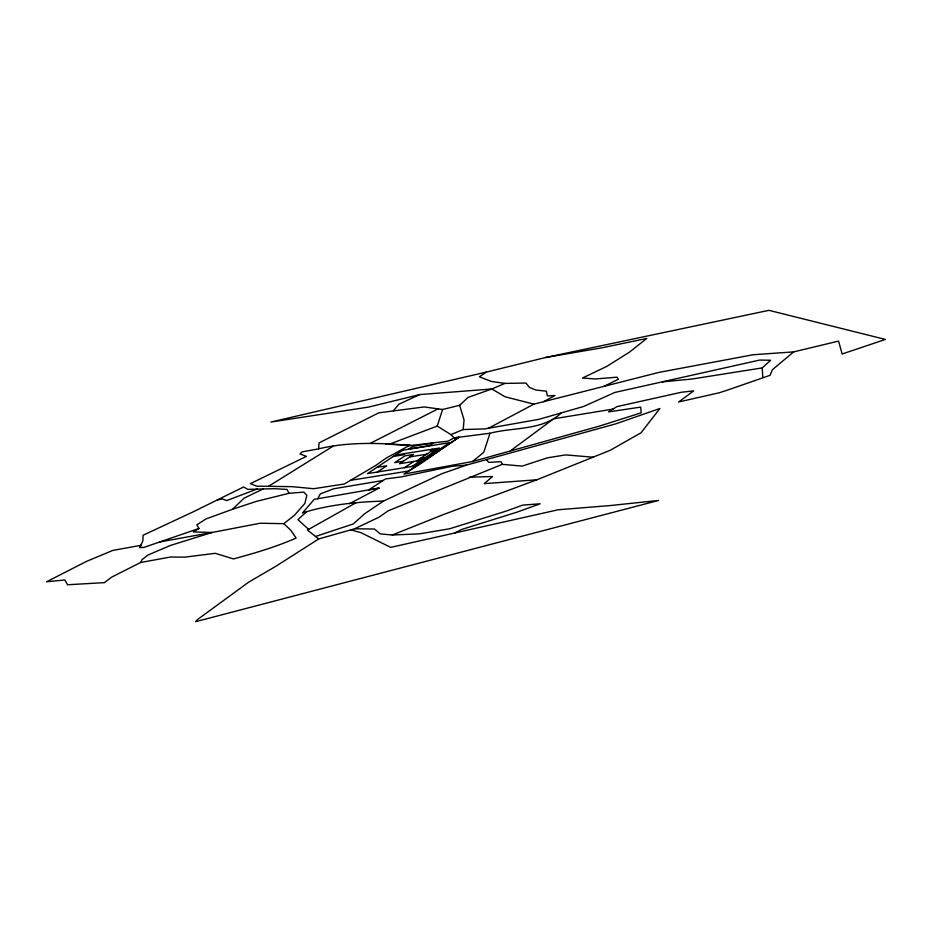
<?xml version="1.0" encoding="UTF-8"?>
<svg xmlns="http://www.w3.org/2000/svg" width="932" height="932" viewBox="0 0 932 932"><rect width="100%" height="100%" fill="white"/><g stroke="black" fill="none" stroke-linecap="round" stroke-linejoin="round"><path stroke-width="1.4" d="M318.639 448.851C348.58 441.652 379.219 442.956 409.637 445.333L386.151 458.113L375.281 465.755L344.351 483.988L313.746 488.706L291.996 486.655L256.661 486.166L250.417 483.626L306.418 456.377L300.011 453.954L302.003 451.904L318.639 448.851L319.059 442.898L378.718 412.841L424.246 406.935L442.595 409.509L459.639 405.292L468.015 397.44L491.863 388.982L504.899 383.402L525.904 383.029L529.469 387.444L535.97 390.042L546.385 391.207L547.375 395.914L554.983 395.506L543.636 401.669M385.79 444.133L389.122 444.296L437.213 426.087L450.89 434.592L463.169 429.547L464.054 419.959L459.639 405.292M437.213 426.087L442.595 409.509M561.413 412.853C542.61 430.759 513.544 427.077 489.964 433.24L483.766 452.323L472.547 461.515L403.94 474.097L420.716 463.658L459.022 437.248L454.129 437.865L448.129 441.151L409.032 445.659M317.672 498.737L320.317 493.878L333.633 488.787L383.203 480.446M139.788 547.573L141.035 545.313L112.889 550.393L86.676 561.309L46.6 581.766L64.891 579.984L67.535 584.772L104.384 582.628L111.747 577.094L140.627 562.509L142.107 559.573L148.048 555.018L170.265 545.5L212.147 532.463L260.121 523.248L283.806 523.656L294.43 515.314L304.869 503.431L306.838 495.323L303.82 492.108L288.92 493.319L256.568 501.334L232.534 509.256L206.007 518.938L196.827 524.832L198.982 528.456L193.332 531.939L212.147 532.463L159.815 541.946L143.877 547.433L139.788 547.573L142.841 541.014L143.085 535.248L193.425 511.726L243.567 487.005L247.854 489.37L274.381 488.694L287.103 489.451L288.92 493.319M393.386 410.791L398.814 404.278L419.726 394.574L491.863 388.982L505.074 396.776L533.908 404.15L658.982 372.392L753.056 354.754L793.691 351.877L838.567 341.112L842.144 353.997L885.4 339.434L768.947 310.333L545.511 357.527L486.434 372.066L270.863 422.056L368.606 407.086L419.726 394.574M306.768 511.598L297.925 519.672L308.643 529.376M232.534 509.256L244.067 498.166L263.383 488.834M662.442 381.864L691.998 379.021L762.225 367.919L770.636 360.253L759.743 360.055L614.84 392.454L583.572 406.492L538.812 419.353L484.71 428.906L463.169 429.547M793.691 351.877L772.442 369.678L769.995 375.34L728.393 389.797L719.411 392.745L678.624 401.995L693.688 390.892L681.455 392.244L616.786 406.667L608.479 411.897L640.715 407.098L641.146 412.841L599.288 426.157L472.547 461.515M510.421 450.843L553.643 418.817L612.976 409.09M411.897 466.501L439.485 448.047L395.366 455.107M459.022 437.248L408.507 471.044L350.572 480.318M350.782 529.865L360.929 532.661L390.718 547.375L558.163 509.769L610.052 505.575L658.516 500.461L195.685 621.667L197.071 619.873L248.751 582.104L275.849 566.283L318.744 538.917L354.626 528.782L374.443 529.003L380.256 533.896L392.279 535.003L444.506 514.138L536.879 479.794L610.262 450.273L641.076 432.751L659.914 408.484L615.924 423.804L466.454 465.115L442.024 473.654L383.53 501.055L364.727 513.672L353.31 523.935L315.54 536.471L307.443 530.052L356.152 502.674M486.434 372.066L479.363 376.784L491.164 381.409L504.899 383.402M377.344 472.035L386.792 465.767L376.924 467.34M405.222 453.523L403.207 454.863L393.351 456.447M404.43 467.701L413.89 461.422M432.32 449.189L430.304 450.529L437.492 449.375M416.464 461.014L430.421 451.752L438.879 450.401L428.615 457.204L420.157 458.567M268.451 486.329L333.19 446.148M488.391 428.289L533.908 404.15M349.547 503.641L379.079 488.077L314.212 499.342L302.55 512.926C328.588 504.678 356.315 502.01 383.53 501.055M454.711 532.999L461.445 529.527L517.097 512.122L540.141 503.793L522.689 505.121L506.332 511.039L449.713 528.747L419.4 533.861L392.279 535.003M370.552 443.201L438.506 408.635M604.099 386.267L618.382 379.231L617.066 377.18L595.327 378.951L582.465 378.019L606.581 366.497L629.566 352.086L646.761 338.456L602.142 347.776L545.511 357.527M354.626 528.782L378.87 517.272L388.131 510.853L502.255 464.346L522.188 466.105L547.503 457.81L565.689 454.898L593.404 457.239M257.488 488.892L226.721 500.577L222.48 499.004L217.354 499.925M198.982 528.456L159.826 541.935M140.627 562.509L170.37 557.033L184.839 557.138L215.269 553.317L233.454 558.944C254.797 553.154 275.825 546.979 296.12 538.055L290.726 530.18L283.806 523.656M379.079 488.077L368.792 489.859L385.498 478.943L401.249 476.893L452.276 466.256L466.454 465.115M409.8 456.913L426.728 454.199M403.218 461.282L394.749 462.633L405.012 455.818L413.482 454.467L399.537 463.717L421.241 460.245M489.964 433.24L454.129 437.865L450.89 434.592M536.879 479.794L484.186 483.638L492.55 476.532L469.425 477.184M389.122 444.296L411.105 445.426M315.54 536.471L318.744 538.917M486.271 459.558L488.706 462.354L501.055 461.724L502.255 464.346M762.225 367.919L762.784 377.448M402.799 450.168L367.476 473.619L414.297 466.117L449.62 442.677L402.799 450.168M412.969 446.277L408.868 449.003L429.186 445.752L433.287 443.026L412.969 446.277"/></g></svg>
